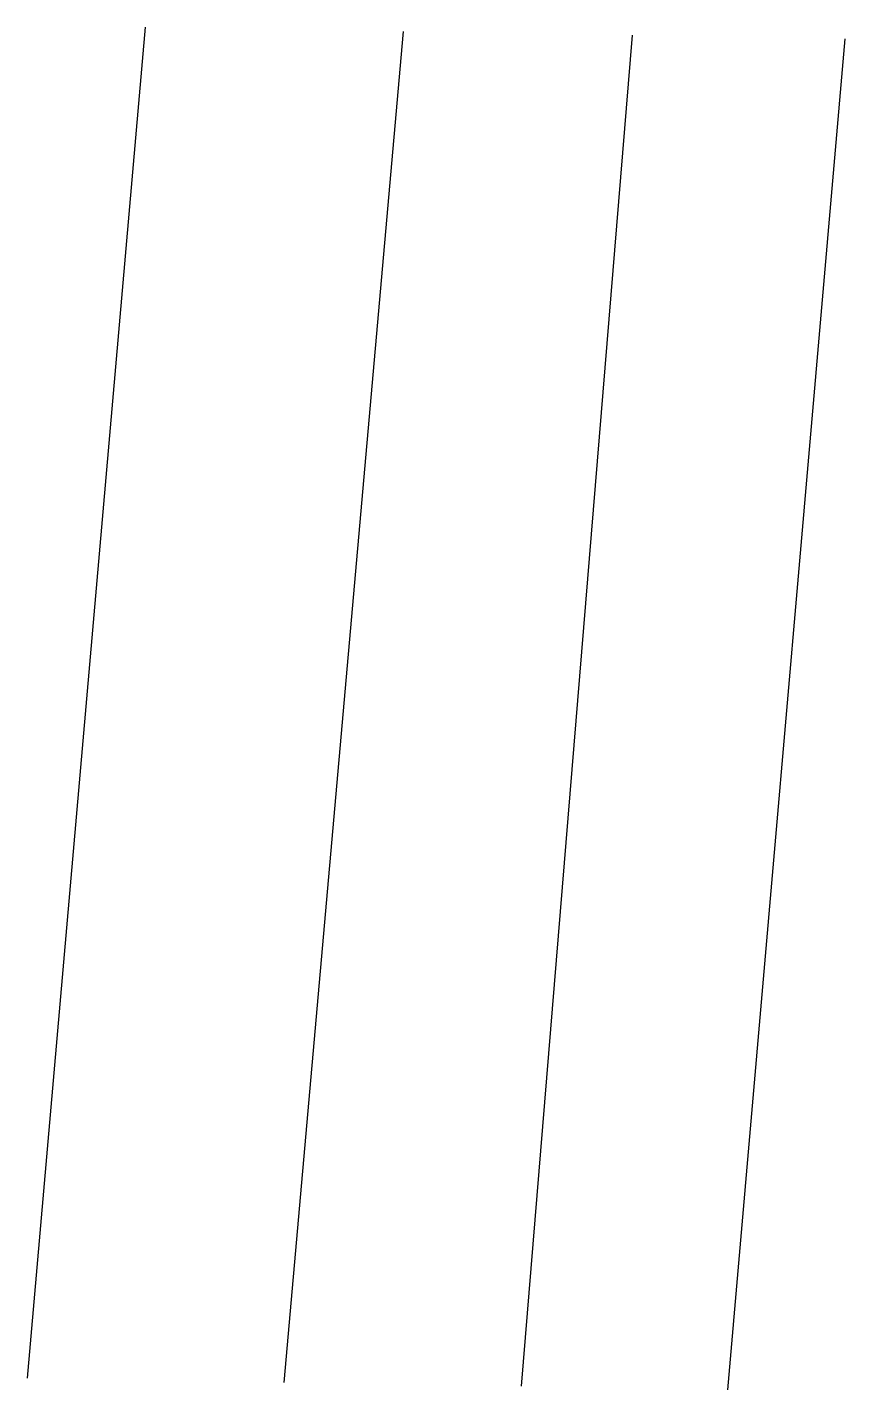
# Model space of a CAD drawing. Extents: x -28 to -4, y -245.2 to -205.2.
import ezdxf

# ---------------------------------------------------------------- set-up
doc = ezdxf.new("R2010")
doc.units = 0
doc.layers.add('10_ORIGINPOINT', color=7, linetype='CONTINUOUS')

msp = doc.modelspace()

# ---------------------------------------------------------------- linework, layer by layer
at = {"layer": '10_ORIGINPOINT'}
for p, q in [((-24.501, -205.227, 29.705), (-27.964, -244.908, 29.705)), ((-16.92, -205.352, 29.705), (-20.427, -245.033, 29.705)), ((-10.195, -205.463, 29.705), (-13.46, -245.149, 29.455)), ((-3.953, -205.566, 29.705), (-7.396, -245.25, 29.705))]:
    msp.add_line(p, q, dxfattribs=at)

doc.saveas('drawing.dxf')
